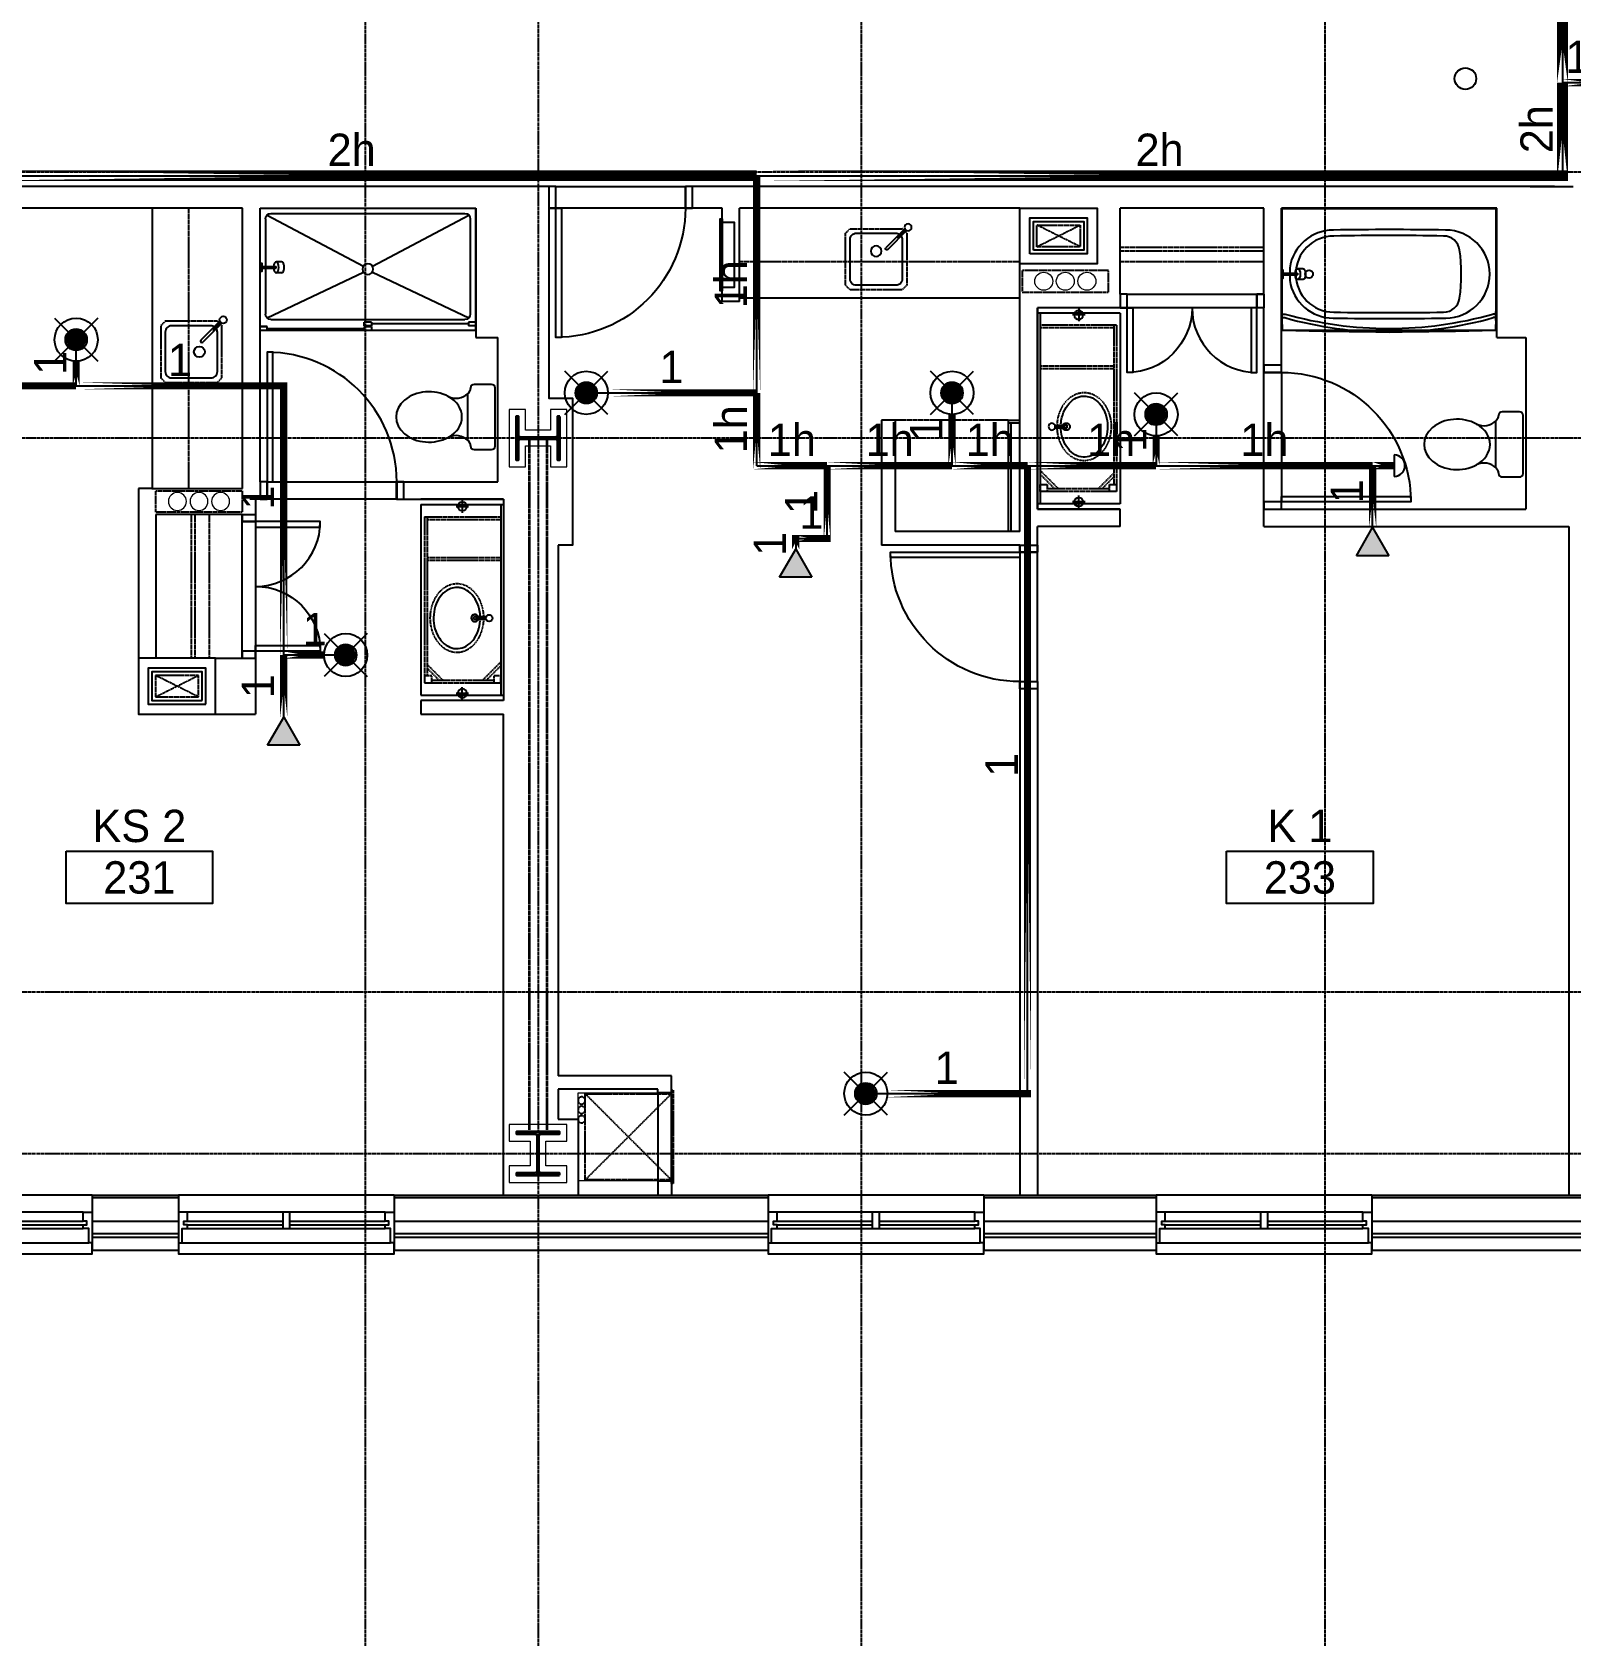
# Model space of a CAD drawing. Header units: inches. Extents: x -6955 to 13123, y -1334 to 3701.
# Drawn here: x 2868.9 to 3296.9, y 1223.6 to 1672.5 of the extents above; entities that cross this region are included whole.
import ezdxf
from ezdxf.enums import TextEntityAlignment as Align

# ---------------------------------------------------------------- set-up
doc = ezdxf.new("R2010")
doc.units = ezdxf.units.IN
doc.header["$MEASUREMENT"] = 0
doc.linetypes.add('CENTER2', pattern=[1.125, 0.75, -0.125, 0.125, -0.125])
doc.linetypes.add('HIDDEN2', pattern=[0.1875, 0.125, -0.0625])
for name, color, linetype in [('A-Clng Mtd Light Fixture', 4, 'Continuous'), ('A-Door', 7, 'Continuous'), ('A-Door-Head', 8, 'Continuous'), ('A-Eqpm', 4, 'Continuous'), ('A-Flor-Case', 6, 'Continuous'), ('A-Flor-Case-Hidden', 8, 'HIDDEN2'), ('A-Flor-Outline', 4, 'Continuous'), ('A-Flor-Ovhd', 1, 'HIDDEN2'), ('A-Flor-Pfix', 7, 'Continuous'), ('A-Flor-Spcl', 5, 'Continuous'), ('A-Flor-Wall Mtd Fixture', 7, 'Continuous'), ('A-Glaz', 7, 'Continuous'), ('A-Glaz-Sill', 8, 'Continuous'), ('A-Grid(SmallScale)', 11, 'CENTER2'), ('A-HVAC', 6, 'HIDDEN2'), ('A-Tag-Rm(Scale)', 7, 'Continuous'), ('A-Wall-Full', 7, 'Continuous'), ('A-Wall-Hatch', 15, 'Continuous'), ('headdn', 7, 'Continuous'), ('PIPEBL', 4, 'Continuous'), ('pipemn', 6, 'Continuous'), ('PIPESPC', 7, 'Continuous'), ('spk-cap', 7, 'Continuous'), ('TIDYPIPE', 7, 'Continuous')]:
    doc.layers.add(name, color=color, linetype=linetype)
for name, color, linetype, lineweight in [('A-Detl-Hatch', 1, 'Continuous', 18), ('A-Detl-Wide', 2, 'Continuous', 35), ('S-Detl-Hatch', 1, 'Continuous', 18), ('S-Detl-Wide', 3, 'Continuous', 35)]:
    doc.layers.add(name, color=color, linetype=linetype, lineweight=lineweight)
doc.layers.add('G-Anno-Nplt', color=140, linetype='Continuous', lineweight=18, plot=False)
doc.styles.add('PIPE', font='PIPE.SHX')

# ---------------------------------------------------------------- blocks, each defined once
blk = doc.blocks.new('EXTERIOR WINDOW')
at = {"layer": 'A-Glaz'}
for p, q in [((3829.83, -10349.67), (3856.33, -10349.67)), ((3858.33, -10349.67), (3884.83, -10349.67)), ((3829.83, -10350.67), (3856.33, -10350.67)), ((3829.83, -10351.67), (3884.83, -10351.67)), ((3858.33, -10350.67), (3884.83, -10350.67))]:
    blk.add_line(p, q, dxfattribs=at)
for points in [[(3829.83, -10349.67), (3829.83, -10347.17), (3827.33, -10347.17), (3827.33, -10355.67), (3828.33, -10355.67), (3828.33, -10351.67), (3829.83, -10351.67), (3829.83, -10350.67), (3828.83, -10350.67), (3828.83, -10349.67), (3829.83, -10349.67)], [(3884.83, -10349.67), (3884.83, -10347.17), (3887.33, -10347.17), (3887.33, -10355.67), (3886.33, -10355.67), (3886.33, -10351.67), (3884.83, -10351.67), (3884.83, -10350.67), (3885.83, -10350.67), (3885.83, -10349.67), (3884.83, -10349.67)]]:
    blk.add_lwpolyline(points, dxfattribs=at)
blk.add_lwpolyline([(3858.33, -10347.17), (3856.33, -10347.17), (3856.33, -10351.67), (3858.33, -10351.67)], close=True, dxfattribs=at)
at = {"layer": 'A-Glaz-Sill'}
for p, q in [((3887.33, -10342.42), (3827.33, -10342.42)), ((3884.83, -10347.17), (3829.83, -10347.17)), ((3828.33, -10355.67), (3886.33, -10355.67))]:
    blk.add_line(p, q, dxfattribs=at)
blk.add_lwpolyline([(3827.33, -10355.67), (3827.33, -10358.67), (3887.33, -10358.67), (3887.33, -10355.67)], dxfattribs=at)
blk = doc.blocks.new('*U19')
at = {"layer": 'A-Detl-Hatch'}
h = blk.add_hatch(dxfattribs=at)
h.set_pattern_fill('ANSI32', color=256, scale=6, style=0)
h.set_pattern_definition([(45, (0, -6.06), (-1.591, 1.591), []), (45, (1.0607, -6.06), (-1.591, 1.591), [])])
edge = h.paths.add_edge_path()
edge.add_line((6, -12.12), (6, -11.515))
edge.add_line((6, -11.515), (0.795, -11.515))
edge.add_arc((0.795, -10.915), 0.6, 180, 270, ccw=False)
edge.add_line((0.195, -10.915), (0.195, -1.205))
edge.add_arc((0.795, -1.205), 0.6, 90, 180, ccw=False)
edge.add_line((0.795, -0.605), (6, -0.605))
edge.add_line((6, -0.605), (6, 0))
edge.add_line((6, 0), (-6, 0))
edge.add_line((-6, 0), (-6, -0.605))
edge.add_line((-6, -0.605), (-0.795, -0.605))
edge.add_arc((-0.795, -1.205), 0.6, 0, 90, ccw=False)
edge.add_line((-0.195, -1.205), (-0.195, -10.915))
edge.add_arc((-0.795, -10.915), 0.6, 270, 360, ccw=False)
edge.add_line((-0.795, -11.515), (-6, -11.515))
edge.add_line((-6, -11.515), (-6, -12.12))
edge.add_line((-6, -12.12), (6, -12.12))
at = {"color": 0, "linetype": 'ByBlock'}
blk.add_lwpolyline([(6, -12.12), (6, -11.515), (0.795, -11.515, -0.4142136), (0.195, -10.915), (0.195, -1.205, -0.4142136), (0.795, -0.605), (6, -0.605), (6, 0), (-6, 0), (-6, -0.605), (-0.795, -0.605, -0.4142136), (-0.195, -1.205), (-0.195, -10.915, -0.4142136), (-0.795, -11.515), (-6, -11.515), (-6, -12.12)], format="xyb", close=True, dxfattribs=at)
blk = doc.blocks.new('W12X65')
at = {"layer": 'S-Detl-Hatch'}
blk.add_lwpolyline([(13860.59, -7310.28), (13860.59, -7305.67), (13854.79, -7305.67), (13854.79, -7298.76), (13860.59, -7298.76), (13860.59, -7294.16), (13844.59, -7294.16), (13844.59, -7298.76), (13850.4, -7298.76), (13850.4, -7305.67), (13844.59, -7305.67), (13844.59, -7310.28)], close=True, dxfattribs=at)
at = {"layer": 'A-Detl-Wide'}
blk.add_blockref('*U19', (13852.59, -7296.16), dxfattribs=at)
blk = doc.blocks.new('kitchen faucet')
for p, q in [((0.93, 0.38), (8.38, 0.38)), ((1, 0.12), (4, 0.12)), ((4, -0.12), (4, 0.12)), ((0.93, -0.38), (8.38, -0.38)), ((1, -0.12), (4, -0.12))]:
    blk.add_line(p, q)
blk.add_circle((0, 0), 1)
blk.add_arc((8.38, 0), 0.375, 270, 90)
blk = doc.blocks.new('kitchen sink')
blk.add_lwpolyline([(-14.94, -6.97, 0.143329), (-14, -7.25), (-3, -7.25, 0.414214), (-1.25, -5.5), (-1.25, 5.5, 0.414214), (-3, 7.25), (-14, 7.25, 0.414214), (-15.75, 5.5), (-15.75, -5.5, 0.143329), (-15.47, -6.44, 0.143329)], format="xyb")
blk.add_circle((-10.75, 0), 1.5)
at = {"layer": 'A-Flor-Case-Hidden'}
for p, q in [((-15.75, 8.5), (-17, 7.25)), ((-1.25, 8.5), (0, 7.25)), ((-16.64, -7.61), (-17, -7.25)), ((-15.75, -8.5), (-16.11, -8.14)), ((-1.25, -8.5), (0, -7.25))]:
    blk.add_line(p, q, dxfattribs=at)
for points in [[(-17, 7.25), (-17, -7.25)], [(-1.25, 8.5), (-15.75, 8.5)], [(0, -7.25), (0, 7.25)], [(-15.75, -8.5), (-1.25, -8.5)]]:
    blk.add_lwpolyline(points, dxfattribs=at)
at = {"rotation": 45.00000000000001}
blk.add_blockref('kitchen faucet', (-17.38, -8.88), dxfattribs=at)
blk = doc.blocks.new('shower head')
for p, q in [((0.5, 0.25), (4.48, 0.25)), ((6.04, 1.5), (4.5, 1.5)), ((0.5, -0.25), (4.48, -0.25)), ((6.02, -1.5), (4.49, -1.5))]:
    blk.add_line(p, q)
blk.add_lwpolyline([(0, -1.12), (0.5, -1.12), (0.5, 1.12), (0, 1.12)], close=True)
at = {"extrusion": (0, 0, -1)}
for centre, start_param, end_param in [((4.5, 0), 4.878708, 10.826996), ((6.02, 0), 6.265998, 9.430839)]:
    blk.add_ellipse(centre, major_axis=(0, 1.5), ratio=0.483735, start_param=start_param, end_param=end_param, dxfattribs=at)
blk.add_open_spline([(4.48, 0.25), (4.49, 0.2), (4.49, 0.16), (4.49, 0.11), (4.5, 0.04), (4.5, -0.04), (4.49, -0.11), (4.49, -0.16), (4.49, -0.21), (4.48, -0.25)], degree=3, knots=[7.6339989, 7.6339989, 7.6339989, 7.6339989, 7.7552894, 7.7552894, 7.7552894, 7.9540134, 7.9540134, 7.9540134, 8.074038, 8.074038, 8.074038, 8.074038])
blk = doc.blocks.new('shower curtain rod')
for p, q in [((-59.75, 0), (-60, 0)), ((-59.75, -2.5), (-59.75, 0)), ((-0.25, 0), (0, 0)), ((-0.25, -2.5), (-0.25, 0)), ((-59.75, -2.5), (-60, -2.5)), ((-59.75, -0.75), (-58.86, -0.75)), ((-59.75, -1.75), (-59, -1.75)), ((-0.25, -0.75), (-1.14, -0.75)), ((-0.25, -1.75), (-1, -1.75)), ((-0.25, -2.5), (0, -2.5))]:
    blk.add_line(p, q)
for centre, radius, start, end in [((-30, 101.37), 107.12, 254.2934, 285.7066), ((-30, 101.34), 106.09, 254.2167, 285.7833)]:
    blk.add_arc(centre, radius, start, end)
blk = doc.blocks.new('tub plan')
for p, q in [((0.12, -32.25), (0.12, -0.31)), ((59.44, -0.12), (0.31, -0.12)), ((59.63, -32.25), (59.63, -0.31)), ((2.25, -16.5), (2.25, -20)), ((-0.07, -33.87), (59.81, -33.87)), ((0.19, -33.86), (0.19, -32.36)), ((59.56, -33.86), (59.56, -32.36))]:
    blk.add_line(p, q)
blk.add_circle((7.62, -18.25), 1.09)
for centre, radius, start, end in [((0.31, -0.31), 0.188, 90, 180), ((59.44, -0.31), 0.188, 0, 90), ((14.37, -18.25), 12.25, 90, 171.7868), ((14.5, -18.25), 10.59, 90, 180), ((30, -982.48), 976.6, 89.08325, 90.91675), ((29.77, -940.73), 933.2, 89.06218, 90.93782), ((45.05, -12.16), 4.5, 8.0478, 90), ((45.62, -18.25), 12.25, 270, 90), ((1.97, -18.25), 48, 351.9522, 8.0478), ((14.37, -18.25), 12.25, 188.2132, 270), ((14.5, -18.25), 10.59, 180, 270), ((45.05, -24.34), 4.5, 270, 351.9522), ((30, 945.98), 976.6, 269.08325, 270.91675), ((29.77, 904.23), 933.2, 269.06218, 270.93782), ((0.25, -32.25), 0.13, 180, 241.143), ((0.25, -33.69), 0.13, 246.6399, 270), ((29.87, 1136.13), 1170.38, 268.54955, 271.45045), ((59.5, -32.25), 0.13, 298.857, 0), ((59.81, -33.81), 0.06, 270, 0)]:
    blk.add_arc(centre, radius, start, end)
at = {"layer": 'A-Flor-Pfix'}
blk.add_blockref('shower head', (-0.07, -18.25), dxfattribs=at)
at = {"layer": 'A-Flor-Spcl'}
blk.add_blockref('shower curtain rod', (59.87, -28.62), dxfattribs=at)
blk = doc.blocks.new('Toiliet American Std Cadet Pro')
for p, q in [((5.84, 9.06), (1, 9.06)), ((0, 8.06), (0, -8.06)), ((6.84, 7.9), (6.84, 8.06)), ((7.53, 6.52), (7, 7.36)), ((7.69, -5.98), (7.69, 5.98)), ((6.84, -8.06), (6.84, -7.9)), ((7, -7.36), (7.53, -6.52)), ((1, -9.06), (5.84, -9.06))]:
    blk.add_line(p, q)
for centre, radius, start, end in [((1, 8.06), 1, 90, 180), ((5.84, 8.06), 1, 0, 90), ((7.84, 7.9), 1, 180, 212.4157), ((6.69, 5.98), 1, 0, 32.4157), ((10.89, 10.1), 4.91, 226.8784, 295.5831), ((1, -8.06), 1, 180, 270), ((5.84, -8.06), 1, 270, 0), ((7.84, -7.9), 1, 147.5844, 180), ((10.89, -10.1), 4.91, 64.417, 133.1217), ((6.69, -5.98), 1, 327.5844, 0)]:
    blk.add_arc(centre, radius, start, end)
for start_param, end_param in [(2.197169, 4.086017), (4.086017, 8.480354)]:
    blk.add_ellipse((18.39, 0), major_axis=(9.17, 0), ratio=0.762999, start_param=start_param, end_param=end_param)
blk = doc.blocks.new('sink1915rear')
for p, q in [((-0.37, -1.9), (-0.37, -5.29)), ((-0.12, -1.97), (-0.12, -4.54)), ((0.13, -1.97), (0.13, -4.54)), ((0.38, -1.9), (0.38, -5.29)), ((0.38, -5.29), (-0.37, -5.29)), ((0.13, -4.54), (-0.12, -4.54))]:
    blk.add_line(p, q)
blk.add_circle((0, -1.04), 0.938)
for start, end in [(112.0243, 67.9757), (138.5829, 221.4171), (318.587, 41.413), (264.1135, 275.8865)]:
    blk.add_arc((0, -5.04), 1, start, end)
blk.add_open_spline([(-0.75, -3.54), (-1.37, -3.58), (-1.99, -3.68), (-3.59, -4.07), (-4.53, -4.46), (-6.15, -5.47), (-6.84, -6.09), (-7.86, -7.44), (-8.21, -8.17), (-8.46, -9.28), (-8.5, -9.65), (-8.5, -10.01), (-8.5, -10.59), (-8.4, -11.17), (-7.93, -12.47), (-7.49, -13.18), (-6.28, -14.46), (-5.51, -15.02), (-3.75, -15.9), (-2.76, -16.21), (-0.69, -16.54), (0.38, -16.56), (2.47, -16.29), (3.47, -16), (5.27, -15.17), (6.07, -14.63), (7.34, -13.38), (7.81, -12.68), (8.41, -11.21), (8.54, -10.45), (8.44, -8.94), (8.22, -8.19), (7.42, -6.76), (6.85, -6.1), (5.41, -4.95), (4.55, -4.47), (2.7, -3.81), (1.74, -3.61), (0.75, -3.54)], degree=3, knots=[4.798605, 4.798605, 4.798605, 4.798605, 5.014176, 5.014176, 5.378501, 5.378501, 5.742827, 5.742827, 6.107152, 6.107152, 6.283185, 6.283185, 6.283185, 6.561131, 6.561131, 6.925457, 6.925457, 7.289782, 7.289782, 7.654107, 7.654107, 8.018433, 8.018433, 8.382758, 8.382758, 8.747084, 8.747084, 9.111409, 9.111409, 9.475734, 9.475734, 9.84006, 9.84006, 10.204385, 10.204385, 10.56871, 10.56871, 10.909356, 10.909356, 10.909356, 10.909356])
at = {"layer": 'A-Flor-Case-Hidden', "linetype": 'HIDDEN2', "ltscale": 0.25}
blk.add_ellipse((0, -10.01), major_axis=(-9.5, 0), ratio=0.789474, start_param=4.791408, end_param=10.916548, dxfattribs=at)
blk = doc.blocks.new('wall sconce')
for p, q in [((0, 0), (3.75, 0)), ((2, -1.75), (2, 1.75))]:
    blk.add_line(p, q)
blk.add_circle((2, 0), 1.25)
blk = doc.blocks.new('41in Std Vanity')
at = {"layer": 'A-Flor-Case'}
for p, q in [((23, 54.5), (0, 54.5)), ((0.75, 1.5), (0.75, 54.5)), ((23, 1.5), (23, 54.5)), ((23, 1.5), (0, 1.5))]:
    blk.add_line(p, q, dxfattribs=at)
at = {"layer": 'A-Flor-Case-Hidden'}
for p, q in [((22, 51.12), (0.75, 51.12)), ((4.83, 50.38), (0.75, 46.3)), ((5.89, 50.38), (0.75, 45.24)), ((20, 50.38), (2.75, 50.38)), ((16.86, 50.38), (21.25, 45.99)), ((17.92, 50.38), (21.25, 47.05)), ((22, 4.88), (22, 51.12)), ((21.25, 4.88), (21.25, 49.12)), ((21.25, 17), (0.75, 17)), ((21.25, 16.25), (0.75, 16.25)), ((21.25, 5.62), (0.75, 5.62)), ((22, 4.88), (0.75, 4.88))]:
    blk.add_line(p, q, dxfattribs=at)
for points in [[(0.75, 49.12), (2.75, 49.12), (2.75, 51.12), (0.75, 51.12)], [(20, 49.12), (22, 49.12), (22, 51.12), (20, 51.12)]]:
    blk.add_lwpolyline(points, close=True, dxfattribs=at)
at = {"layer": 'A-Wall-Full'}
for p, q in [((0, 0), (0, 56)), ((0, 56), (23, 56)), ((23, 0), (0, 0))]:
    blk.add_line(p, q, dxfattribs=at)
at = {"layer": 'A-Flor-Pfix', "rotation": 90}
blk.add_blockref('sink1915rear', (2.99, 33.06), dxfattribs=at)
at = {"layer": 'A-Flor-Wall Mtd Fixture', "xscale": -1, "rotation": 90}
blk.add_blockref('wall sconce', (11.5, 56), dxfattribs=at)
at = {"layer": 'A-Flor-Wall Mtd Fixture', "rotation": 90}
blk.add_blockref('wall sconce', (11.5, 0), dxfattribs=at)
blk = doc.blocks.new('36in door')
blk.add_lwpolyline([(-1.5, -36), (0, -36), (0, 0), (-1.5, 0)], close=True)
blk.add_arc((0, 0), 36, 180, 270)
blk = doc.blocks.new('HVAC UNIT NICHE')
at = {"layer": 'A-Door-Head'}
blk.add_lwpolyline([(4, 0), (28.5, 0), (28.5, -3.75), (4, -3.75)], close=True, dxfattribs=at)
at = {"layer": 'A-HVAC'}
for p, q in [((4.25, 0), (28.25, -24)), ((4.25, -24), (28.25, 0))]:
    blk.add_line(p, q, dxfattribs=at)
for points in [[(3.25, 0), (29.25, 0), (29.25, 0.5), (3.25, 0.5)], [(4.25, -24), (28.25, -24), (28.25, 0), (4.25, 0)]]:
    blk.add_lwpolyline(points, close=True, dxfattribs=at)
for centre in [(21.13, -25), (23.75, -25), (26.36, -25)]:
    blk.add_circle(centre, 1, dxfattribs=at)
at = {"layer": 'A-Wall-Full'}
for p, q in [((4, 0), (0, 0)), ((4, -3.75), (4, 0)), ((28.5, 0), (33.25, 0)), ((28.5, -3.75), (28.5, 0)), ((33.25, 0), (33.25, -26)), ((4, -3.75), (0, -3.75)), ((28.5, -3.75), (29.5, -3.75)), ((29.5, -3.75), (29.5, -26))]:
    blk.add_line(p, q, dxfattribs=at)
at = {"layer": 'G-Anno-Nplt'}
blk.add_lwpolyline([(4, 0), (4, -26), (28.5, -26), (28.5, 0)], close=True, dxfattribs=at)
blk = doc.blocks.new('18in door')
blk.add_lwpolyline([(0, 0), (1.5, 0), (1.5, 18), (0, 18)], close=True)
blk.add_arc((0, 0), 18, 0, 90)
blk = doc.blocks.new('Single 12x6 HVAC Shaft')
at = {"layer": 'A-Flor-Outline'}
blk.add_lwpolyline([(3.75, 17.75), (11.75, 17.75), (11.75, 3.75), (3.75, 3.75)], close=True, dxfattribs=at)
at = {"layer": 'A-HVAC'}
for p, q in [((4.75, 16.75), (10.75, 4.75)), ((4.75, 4.75), (10.75, 16.75))]:
    blk.add_line(p, q, dxfattribs=at)
blk.add_lwpolyline([(4.75, 16.75), (10.75, 16.75), (10.75, 4.75), (4.75, 4.75)], close=True, dxfattribs=at)
at = {"layer": 'A-Wall-Full'}
for points in [[(0, 21.5), (15.5, 21.5), (15.5, 0), (0, 0)], [(2.75, 18.75), (12.75, 18.75), (12.75, 2.75), (2.75, 2.75)]]:
    blk.add_lwpolyline(points, close=True, dxfattribs=at)
blk = doc.blocks.new('Plumbing Chase')
at = {"layer": 'A-Flor-Outline', "linetype": 'HIDDEN2', "ltscale": 0.5}
blk.add_lwpolyline([(0.625, 0), (6.625, 0), (6.625, 24), (0.625, 24)], close=True, dxfattribs=at)
at = {"layer": 'G-Anno-Nplt'}
for centre in [(3.625, 18), (3.625, 12), (3.625, 6)]:
    blk.add_circle(centre, 2.5, dxfattribs=at)
blk = doc.blocks.new('Rm Tag')
blk.add_lwpolyline([(-0.2124, 0.0759), (0.2124, 0.0759), (0.2124, -0.0759), (-0.2124, -0.0759)], close=True)
for p in [(0, 0.2858), (0, 0.1493), (0, 0)]:
    blk.add_attdef('XXX', text='', height=0.0938).set_placement(p, align=Align.MIDDLE_CENTER)
blk = doc.blocks.new('shower door')
at = {"layer": 'A-Flor-Case'}
for p, q in [((-31, -1), (-31, 0)), ((-29, 0), (-31, 0)), ((-29, -1), (-29, 0)), ((0, 0), (-2, 0)), ((-2, 0), (-2, -1)), ((-59.99, -1.26), (-57.99, -1.26)), ((-59.99, -2.26), (-57.99, -2.26)), ((-57.99, -2.26), (-57.99, -1.26)), ((-57.99, -1.76), (-31, -1.76)), ((-29, -1), (-31, -1)), ((-31, -1.26), (-29, -1.26)), ((-31, -2.26), (-31, -1.26)), ((-31, -2.26), (-29, -2.26)), ((-2, -0.5), (-29, -0.5)), ((-29, -1.26), (-29, -2.26)), ((0, -1), (-2, -1)), ((-2, -1), (0, -1))]:
    blk.add_line(p, q, dxfattribs=at)
blk = doc.blocks.new('30x34 shower')
at = {"layer": 'A-Flor-Pfix'}
for p, q in [((0, -34), (0, 0)), ((60, 0), (0, 0)), ((60, -34), (60, 0)), ((1.5, -3), (1.5, -29.5)), ((28.75, -16.18), (1.94, -1.94)), ((57, -1.5), (3, -1.5)), ((58.06, -1.94), (31.25, -16.18)), ((58.5, -3), (58.5, -29.5)), ((28.75, -17.82), (1.94, -30.56)), ((58.06, -30.56), (31.25, -17.82)), ((57, -31), (3, -31)), ((60, -34), (0, -34))]:
    blk.add_line(p, q, dxfattribs=at)
blk.add_circle((30, -17), 1.5, dxfattribs=at)
for centre, start, end in [((3, -3), 90, 180), ((57, -3), 0, 90), ((3, -29.5), 180, 270), ((57, -29.5), 270, 0)]:
    blk.add_arc(centre, 1.5, start, end, dxfattribs=at)
at = {"xscale": -1, "rotation": 179.9999999999999}
blk.add_blockref('shower door', (60, -34), dxfattribs=at)
at = {"layer": 'A-Flor-Pfix', "rotation": 180.0000000001253}
blk.add_blockref('shower head', (60, -16.5), dxfattribs=at)
blk = doc.blocks.new('side2')
for p, q in [((0, 0), (7.79, 4.5)), ((7.79, 4.5), (7.79, -4.5)), ((7.79, -4.5), (0, 0))]:
    blk.add_line(p, q)
blk.add_solid([(7.79, -4.5), (0, 0), (7.79, 4.5)])
blk = doc.blocks.new('dpend2')
for p, q in [((-6, -6), (6, 6)), ((6, -6), (-6, 6))]:
    blk.add_line(p, q)
for radius in [6, 3]:
    blk.add_circle((0, 0), radius)
for points in [[(0, 0), (-3, 0), (-2.08, 2.07)], [(0, 0), (-3, 0), (-2.08, -2.07)], [(0, 0), (0, 3), (-2.12, 2.14)], [(0, 0), (0, -3), (-2.12, -2.14)], [(0, 0), (0, 3), (2.12, 2.14)], [(0, 0), (3, 0), (2.08, 2.07)], [(0, 0), (3, 0), (2.08, -2.07)], [(0, 0), (0, -3), (2.12, -2.14)]]:
    blk.add_solid(points)
blk = doc.blocks.new('PIPESPC')
at = {"layer": 'PIPESPC', "style": 'PIPE', "width": 0.9}
blk.add_attdef('SIZE', text='', height=9, dxfattribs=at).set_placement((0, 4.02), align=Align.CENTER)
at = {"layer": 'PIPESPC', "style": 'PIPE', "flags": 1}
blk.add_attdef('SCHED', (25.3, 3.89), '', height=9, dxfattribs=at)
blk = doc.blocks.new('CAP')
blk.add_line((0, 3), (0, -3))
blk.add_arc((0, 0), 3, 270, 90)

msp = doc.modelspace()

# ---------------------------------------------------------------- linework, layer by layer
at = {"layer": 'A-Clng Mtd Light Fixture'}
msp.add_circle((3267.5897, 1659.5773), 3, dxfattribs=at)
at = {"layer": 'A-Door'}
for points in [[(3014.5897, 1629.5773), (3012.5897, 1629.5773), (3012.5897, 1623.5773), (3014.5897, 1623.5773)], [(3052.5897, 1629.5773), (3050.5897, 1629.5773), (3050.5897, 1623.5773), (3052.5897, 1623.5773)], [(3173.5297, 1595.8273), (3173.5297, 1599.5773), (3171.5297, 1599.5773), (3171.5297, 1595.8273)], [(3209.5297, 1595.8273), (3209.5297, 1599.5773), (3211.5297, 1599.5773), (3211.5297, 1595.8273)], [(3211.5297, 1579.8273), (3211.5297, 1577.8273), (3216.4047, 1577.8273), (3216.4047, 1579.8273)], [(2932.278, 1542.5773), (2934.278, 1542.5773), (2934.278, 1547.4523), (2932.278, 1547.4523)], [(2970.278, 1542.5773), (2972.278, 1542.5773), (2972.278, 1547.4523), (2970.278, 1547.4523)], [(3211.5297, 1541.8273), (3211.5297, 1539.8273), (3216.4047, 1539.8273), (3216.4047, 1541.8273)], [(2931.0297, 1536.3388), (2927.2797, 1536.3388), (2927.2797, 1538.3388), (2931.0297, 1538.3388)], [(3143.6547, 1527.8273), (3143.6547, 1529.8273), (3148.5297, 1529.8273), (3148.5297, 1527.8273)], [(2931.0297, 1500.3388), (2927.2797, 1500.3388), (2927.2797, 1498.3388), (2931.0297, 1498.3388)], [(3143.6547, 1489.8273), (3143.6547, 1491.8273), (3148.5297, 1491.8273), (3148.5297, 1489.8273)]]:
    msp.add_lwpolyline(points, close=True, dxfattribs=at)
at = {"layer": 'A-Door-Head'}
for points in [[(3014.5897, 1629.5773), (3050.5897, 1629.5773), (3050.5897, 1623.5773), (3014.5897, 1623.5773)], [(3173.5297, 1595.8273), (3173.5297, 1599.5773), (3209.5297, 1599.5773), (3209.5297, 1595.8273)], [(3211.5297, 1541.8273), (3211.5297, 1577.8273), (3216.4047, 1577.8273), (3216.4047, 1541.8273)], [(2970.278, 1542.5773), (2934.278, 1542.5773), (2934.278, 1547.4523), (2970.278, 1547.4523)], [(2931.0297, 1500.3388), (2927.2797, 1500.3388), (2927.2797, 1536.3388), (2931.0297, 1536.3388)], [(3143.6547, 1527.8273), (3143.6547, 1491.8273), (3148.5297, 1491.8273), (3148.5297, 1527.8273)]]:
    msp.add_lwpolyline(points, close=True, dxfattribs=at)
at = {"layer": 'A-Eqpm'}
for points in [[(3060.7797, 1620.5773), (3060.7797, 1600.5773), (3060.2797, 1600.5773), (3060.2797, 1620.5773)], [(3060.7797, 1619.5773), (3060.7797, 1601.5773), (3064.2797, 1601.5773), (3064.2797, 1619.5773)]]:
    msp.add_lwpolyline(points, close=True, dxfattribs=at)
at = {"layer": 'A-Flor-Case'}
for p, q in [((2902.3847, 1545.5773), (2902.3847, 1623.5773)), ((3065.6547, 1598.5773), (3143.6547, 1598.5773)), ((3140.4047, 1564.5773), (3140.4047, 1533.5773)), ((3140.4047, 1564.5773), (3143.6547, 1564.5773)), ((3140.4047, 1563.8273), (3143.6547, 1563.8273)), ((3141.1547, 1563.8273), (3141.1547, 1533.5773))]:
    msp.add_line(p, q, dxfattribs=at)
at = {"layer": 'A-Flor-Ovhd'}
for p, q in [((2912.3847, 1623.5773), (2912.3847, 1545.8273)), ((3211.5297, 1612.5773), (3171.5297, 1612.5773)), ((3211.5297, 1611.5773), (3171.5297, 1611.5773)), ((3143.6547, 1608.5773), (3065.9047, 1608.5773)), ((3211.5297, 1608.5773), (3171.5297, 1608.5773)), ((3140.4047, 1564.5773), (3108.7797, 1564.5773)), ((2913.0747, 1538.2023), (2913.0747, 1498.3273)), ((2914.0747, 1538.2023), (2914.0747, 1498.3273)), ((2918.0747, 1538.2023), (2918.0747, 1498.3273))]:
    msp.add_line(p, q, dxfattribs=at)
at = {"layer": 'A-Grid(SmallScale)'}
for p, q in [((2961.5897, 1223.6428), (2961.5897, 3132.3201)), ((3009.5897, 3132.3201), (3009.5897, 1223.6428)), ((3099.5897, 1223.6428), (3099.5897, 3132.3201)), ((3228.5897, 1223.6428), (3228.5897, 3132.3201)), ((3801.5897, 1633.5773), (-6.4103, 1633.5773)), ((3801.5897, 1559.5773), (-6.4103, 1559.5773)), ((-6.4103, 1405.5773), (3801.5897, 1405.5773)), ((-6.4103, 1360.5773), (3801.5897, 1360.5773))]:
    msp.add_line(p, q, dxfattribs=at)
at = {"layer": 'A-Wall-Full'}
for p, q in [((3009.5897, 1629.5773), (2826.5897, 1629.5773)), ((3014.5897, 1629.5773), (3009.5897, 1629.5773)), ((3014.5897, 1623.5773), (3014.5897, 1629.5773)), ((3050.5897, 1623.5773), (3050.5897, 1629.5773)), ((3292.4047, 1629.5773), (3050.5897, 1629.5773)), ((3285.6409, 1629.5773), (3297.5897, 1629.5773)), ((2927.3847, 1623.5773), (2837.3847, 1623.5773)), ((2927.3847, 1545.5773), (2927.3847, 1623.5773)), ((2932.2597, 1623.5773), (2988.7597, 1623.5773)), ((2932.2597, 1547.4523), (2932.2597, 1623.5773)), ((2992.2597, 1623.5773), (2992.2597, 1587.5773)), ((3014.5897, 1623.5773), (3012.5897, 1623.5773)), ((3060.7797, 1623.5773), (3050.5897, 1623.5773)), ((3060.7797, 1597.5773), (3060.7797, 1623.5773)), ((3065.6547, 1597.5773), (3065.6547, 1623.5773)), ((3143.6547, 1623.5773), (3065.6547, 1623.5773)), ((3066.7797, 1623.5773), (3065.6547, 1623.5773)), ((3066.7797, 1623.5773), (3065.6547, 1623.5773)), ((3143.6547, 1533.5773), (3143.6547, 1623.5773)), ((3211.5297, 1623.5773), (3171.5297, 1623.5773)), ((3171.5297, 1599.5773), (3171.5297, 1623.5773)), ((3211.5297, 1599.5773), (3211.5297, 1623.5773)), ((3276.3447, 1623.5773), (3216.4047, 1623.5773)), ((3216.4047, 1577.8273), (3216.4047, 1623.5773)), ((3276.3447, 1587.5773), (3276.3447, 1623.5773)), ((3173.5297, 1599.5773), (3171.5297, 1599.5773)), ((3173.5297, 1595.8273), (3173.5297, 1599.5773)), ((3211.5297, 1599.5773), (3209.5297, 1599.5773)), ((3209.5297, 1595.8273), (3209.5297, 1599.5773)), ((3065.6547, 1597.5773), (3060.7797, 1597.5773)), ((3148.5297, 1539.8273), (3148.5297, 1595.8273)), ((3173.5297, 1595.8273), (3148.5297, 1595.8273)), ((3211.5297, 1595.8273), (3209.5297, 1595.8273)), ((3211.5297, 1577.8273), (3211.5297, 1595.8273)), ((2992.2597, 1587.5773), (2998.4047, 1587.5773)), ((2998.4047, 1547.4523), (2998.4047, 1587.5773)), ((2998.4047, 1547.4523), (2998.4047, 1587.5773)), ((3276.3447, 1587.5773), (3284.4047, 1587.5773)), ((3284.4047, 1587.5773), (3284.4047, 1539.8273)), ((3216.4047, 1577.8273), (3211.5297, 1577.8273)), ((3108.9047, 1564.5773), (3105.1547, 1564.5773)), ((3105.1547, 1564.5773), (3105.1547, 1529.8273)), ((3108.9047, 1564.5773), (3108.9047, 1533.5773)), ((2902.3847, 1545.5773), (2898.4047, 1545.5773)), ((2898.4047, 1545.5773), (2898.4047, 1482.8273)), ((2902.1347, 1545.5773), (2927.3847, 1545.5773)), ((2934.2597, 1547.4523), (2932.2597, 1547.4523)), ((2934.2597, 1547.4523), (2932.2597, 1547.4523)), ((2934.2597, 1547.4523), (2934.2597, 1542.5773)), ((2970.2597, 1547.4523), (2998.4047, 1547.4523)), ((2970.2597, 1542.5773), (2970.2597, 1547.4523)), ((2934.2597, 1542.5773), (2929.4047, 1542.5773)), ((2931.0297, 1542.5773), (2931.0297, 1536.3273)), ((2970.2597, 1542.5773), (2998.4047, 1542.5773)), ((3000.0297, 1542.5773), (2977.0297, 1542.5773)), ((3171.5297, 1539.8273), (3148.5297, 1539.8273)), ((3171.5297, 1534.9523), (3171.5297, 1539.8273)), ((3216.4047, 1541.8273), (3211.5297, 1541.8273)), ((3211.5297, 1534.9523), (3211.5297, 1541.8273)), ((3216.4047, 1539.8273), (3216.4047, 1541.8273)), ((3216.4047, 1539.8273), (3284.4047, 1539.8273)), ((2903.2797, 1538.3273), (2903.2797, 1498.3273)), ((2927.2797, 1538.3273), (2903.2797, 1538.3273)), ((2927.2797, 1538.3273), (2927.2797, 1536.3273)), ((2931.0297, 1536.3273), (2927.2797, 1536.3273)), ((3143.6547, 1533.5773), (3108.9047, 1533.5773)), ((3171.5297, 1534.9523), (3148.5297, 1534.9523)), ((3148.5297, 1527.8273), (3148.5297, 1534.9523)), ((3211.5297, 1534.9523), (3284.4047, 1534.9523)), ((3284.4047, 1534.9523), (3296.4047, 1534.9523)), ((3296.4047, 1534.9523), (3296.4047, 1348.9523)), ((3143.6547, 1529.8273), (3105.1547, 1529.8273)), ((3143.6547, 1529.8273), (3143.6547, 1527.8273)), ((3143.6547, 1527.8273), (3148.5297, 1527.8273)), ((2931.0297, 1500.3273), (2927.2797, 1500.3273)), ((2927.2797, 1498.3273), (2927.2797, 1500.3273)), ((2931.0297, 1500.3273), (2931.0297, 1482.8273)), ((2919.9047, 1498.3273), (2927.2797, 1498.3273)), ((3143.6547, 1491.8273), (3143.6547, 1348.9523)), ((3143.6547, 1491.8273), (3148.5297, 1491.8273)), ((3148.5297, 1491.8273), (3148.5297, 1348.9523)), ((3000.0297, 1486.5773), (2977.0297, 1486.5773)), ((2977.0297, 1486.5773), (2977.0297, 1482.8273)), ((2898.4047, 1482.8273), (2931.0297, 1482.8273)), ((2977.0297, 1482.8273), (3000.0297, 1482.8273)), ((3000.0297, 1348.9523), (3000.0297, 1482.8273)), ((3020.7147, 1382.2023), (3015.2147, 1382.2023)), ((3015.2147, 1378.4523), (3015.2147, 1370.1373)), ((3020.7147, 1378.4523), (3015.2147, 1378.4523)), ((3015.2147, 1370.1373), (3020.7147, 1370.1373)), ((3020.7147, 1370.1373), (3020.7147, 1348.9523)), ((2885.5906, 1348.988), (2885.5906, 1333.613)), ((2885.5906, 1348.9523), (2909.5887, 1348.9523)), ((2909.5887, 1348.988), (2909.5887, 1333.613)), ((2969.5894, 1348.988), (2969.5894, 1333.613)), ((2969.5894, 1348.9523), (3073.5899, 1348.9523)), ((3073.5899, 1348.9708), (3073.5899, 1333.5958)), ((3133.5906, 1348.9709), (3133.5906, 1333.5958)), ((3133.5906, 1348.9523), (3181.5887, 1348.9523)), ((3181.5887, 1348.9708), (3181.5887, 1333.5958)), ((3241.5894, 1348.9709), (3241.5894, 1333.5958)), ((3241.5894, 1348.9523), (3357.5897, 1348.9523)), ((2909.5887, 1333.5773), (2885.5897, 1333.5773)), ((3073.5909, 1333.5773), (2969.5894, 1333.5773)), ((3181.5897, 1333.5773), (3133.5897, 1333.5773)), ((3357.5897, 1333.5773), (3241.5885, 1333.5773))]:
    msp.add_line(p, q, dxfattribs=at)
for points in [[(3012.5897, 1623.5773), (3012.5897, 1570.7023), (3019.1497, 1570.7023), (3019.1497, 1529.8273), (3015.2147, 1529.8273)], [(3015.2147, 1529.8273), (3015.2147, 1382.2023)]]:
    msp.add_lwpolyline(points, dxfattribs=at)
at = {"layer": 'A-Wall-Hatch'}
for p, q in [((2885.5906, 1348.3273), (2909.5887, 1348.3273)), ((2969.5894, 1348.3273), (3073.5899, 1348.3273)), ((3133.5906, 1348.3273), (3181.5887, 1348.3273)), ((3241.5894, 1348.3273), (3357.5897, 1348.3273)), ((2885.5906, 1341.7023), (2909.5887, 1341.7023)), ((2909.5887, 1338.2023), (2885.5906, 1338.2023)), ((2969.5894, 1341.7023), (3073.5899, 1341.7023)), ((3073.5899, 1338.2023), (2969.5894, 1338.2023)), ((3133.5906, 1341.7023), (3181.5887, 1341.7023)), ((3181.5887, 1338.2023), (3133.5906, 1338.2023)), ((3241.5894, 1341.7023), (3357.5897, 1341.7023)), ((3357.5897, 1338.2023), (3241.5894, 1338.2023)), ((2909.5887, 1337.2023), (2885.5906, 1337.2023)), ((3073.5899, 1337.2023), (2969.5894, 1337.2023)), ((3181.5887, 1337.2023), (3133.5906, 1337.2023)), ((3357.5897, 1337.2023), (3241.5894, 1337.2023))]:
    msp.add_line(p, q, dxfattribs=at)
at = {"layer": 'PIPEBL'}
for p, q in [((3309.5897, 1658.4387), (3294.5897, 1658.4387)), ((3070.4192, 1572.1619), (3070.4192, 1632.5773)), ((2881.1047, 1574.1078), (2881.1047, 1586.9423)), ((2845.1047, 1574.1078), (2881.1047, 1574.1078)), ((2881.1047, 1574.1078), (2938.8544, 1574.1078)), ((2938.8544, 1499.2346), (2938.8544, 1574.1078)), ((3023.0288, 1572.1619), (3070.4192, 1572.1619)), ((3070.4192, 1551.9007), (3070.4192, 1572.1619)), ((3124.7788, 1551.9007), (3124.7788, 1572.1619)), ((3181.5457, 1566.1619), (3181.5457, 1551.9007)), ((3070.4192, 1551.9007), (3090.0288, 1551.9007)), ((3090.0288, 1531.6618), (3090.0288, 1551.9007)), ((3090.0288, 1551.9007), (3124.7788, 1551.9007)), ((3124.7788, 1551.9007), (3145.7788, 1551.9007)), ((3145.7788, 1551.9007), (3181.5457, 1551.9007)), ((3145.7788, 1377.2396), (3145.7788, 1551.9007)), ((3181.5457, 1551.9007), (3241.7788, 1551.9007)), ((3241.7788, 1534.6619), (3241.7788, 1551.9007)), ((3241.7788, 1551.9007), (3247.7788, 1551.9007)), ((3081.2788, 1531.6618), (3090.0288, 1531.6618)), ((3081.2788, 1531.6618), (3081.2788, 1528.6618)), ((2938.8544, 1481.9423), (2938.8544, 1499.2346)), ((2956.1047, 1499.2346), (2938.8544, 1499.2346)), ((3100.7788, 1377.2396), (3145.7788, 1377.2396))]:
    msp.add_line(p, q, dxfattribs=at)
at = {"layer": 'pipemn'}
for p, q in [((3294.5897, 1680.3201), (3294.5897, 1658.4387)), ((3294.5897, 1658.4387), (3294.5897, 1632.5773)), ((2845.1047, 1632.5773), (3070.4192, 1632.5773)), ((3070.4192, 1632.5773), (3294.5897, 1632.5773))]:
    msp.add_line(p, q, dxfattribs=at)
at = {"layer": 'S-Detl-Wide', "linetype": 'HIDDEN2'}
for p, q in [((3007.0897, 1559.3823), (3007.0897, 1366.6373)), ((3012.0897, 1559.3823), (3012.0897, 1366.6373))]:
    msp.add_line(p, q, dxfattribs=at)
at = {"layer": 'TIDYPIPE', "color": 7}
for points, const_width in [([(3294.5897, 1658.4387), (3294.5897, 1680.3201)], 3), ([(3294.5897, 1631.0773), (3294.5897, 1658.4387)], 3), ([(3294.5897, 1658.4387), (3310.5897, 1658.4387)], 2), ([(2845.1047, 1632.5773), (3070.4192, 1632.5773)], 3), ([(3070.4192, 1632.5773), (3296.0897, 1632.5773)], 3), ([(3070.4192, 1572.1619), (3070.4192, 1632.5773)], 2), ([(2881.1047, 1574.1078), (2881.1047, 1580.9423)], 2), ([(2938.8544, 1499.2346), (2938.8544, 1575.1078)], 2), ([(2845.1047, 1574.1078), (2881.1047, 1574.1078)], 2), ([(2881.1047, 1574.1078), (2939.8544, 1574.1078)], 2), ([(3029.0288, 1572.1619), (3070.4192, 1572.1619)], 2), ([(3070.4192, 1550.9007), (3070.4192, 1572.1619)], 2), ([(3124.7788, 1551.9007), (3124.7788, 1566.1619)], 2), ([(3181.5457, 1551.9007), (3181.5457, 1560.1619)], 2), ([(3069.4192, 1551.9007), (3090.0288, 1551.9007)], 2), ([(3090.0288, 1530.6618), (3090.0288, 1551.9007)], 2), ([(3090.0288, 1551.9007), (3124.7788, 1551.9007)], 2), ([(3124.7788, 1551.9007), (3145.7788, 1551.9007)], 2), ([(3145.7788, 1376.2396), (3145.7788, 1551.9007)], 2), ([(3145.7788, 1551.9007), (3181.5457, 1551.9007)], 2), ([(3181.5457, 1551.9007), (3241.7788, 1551.9007)], 2), ([(3241.7788, 1534.6619), (3241.7788, 1551.9007)], 2), ([(3241.7788, 1551.9007), (3247.7788, 1551.9007)], 2), ([(3080.2788, 1531.6618), (3091.0288, 1531.6618)], 2), ([(3081.2788, 1528.6618), (3081.2788, 1532.6618)], 2), ([(2938.8544, 1481.9423), (2938.8544, 1499.2346)], 2), ([(2938.8544, 1499.2346), (2950.1047, 1499.2346)], 2), ([(3106.7788, 1377.2396), (3146.7788, 1377.2396)], 2)]:
    msp.add_lwpolyline(points, close=True, dxfattribs=dict(at, const_width=const_width))

# ---------------------------------------------------------------- block references
for name, p, rotation in [('Single 12x6 HVAC Shaft', (3165.1547, 1608.0773), 90), ('Plumbing Chase', (3168.2797, 1599.5773), 90), ('W12X65', (-4292.6281, -12293.0174), 90), ('41in Std Vanity', (3000.0297, 1542.5773), 180.000000000027)]:
    msp.add_blockref(name, p, dxfattribs=dict(rotation=rotation))
at = {"extrusion": (0, 0, -1), "zscale": -1}
for name, p, rotation in [('41in Std Vanity', (-3148.5297, 1595.8273), 180), ('Plumbing Chase', (-2903.2797, 1538.3273), 90), ('Single 12x6 HVAC Shaft', (-2898.4047, 1482.8273), 90)]:
    msp.add_blockref(name, p, dxfattribs=dict(at, rotation=rotation))
at = {"xscale": -1, "rotation": 270}
msp.add_blockref('HVAC UNIT NICHE', (3046.7147, 1348.9523), dxfattribs=at)
for name, p in [('W12X65', (-10843.0051, 8662.7951)), ('EXTERIOR WINDOW', (-1001.7387, 11691.3754)), ('EXTERIOR WINDOW', (-917.7399, 11691.3754)), ('EXTERIOR WINDOW', (-753.7387, 11691.3754)), ('EXTERIOR WINDOW', (-645.7399, 11691.3754))]:
    msp.add_blockref(name, p)
at = {"layer": 'A-Door', "xscale": -1}
msp.add_blockref('36in door', (3014.5897, 1623.5773), dxfattribs=at)
at = {"layer": 'A-Door', "extrusion": (0, 0, -1), "zscale": -1}
for name, p, rotation in [('18in door', (-3173.5297, 1595.8273), 180), ('36in door', (-3216.4047, 1541.8273), 270), ('18in door', (-2931.0297, 1500.3388), 90)]:
    msp.add_blockref(name, p, dxfattribs=dict(at, rotation=rotation))
at = {"layer": 'A-Door'}
for name, p, rotation in [('18in door', (3209.5297, 1595.8273), 180), ('36in door', (2934.278, 1547.4523), 180.000000000027), ('18in door', (2931.0297, 1536.3388), 270)]:
    msp.add_blockref(name, p, dxfattribs=dict(at, rotation=rotation))
at = {"layer": 'A-Door', "xscale": -1, "rotation": 270}
msp.add_blockref('36in door', (3143.6547, 1527.8273), dxfattribs=at)
at = {"layer": 'A-Flor-Pfix', "extrusion": (0, 0, -1), "zscale": -1}
msp.add_blockref('30x34 shower', (-2992.2597, 1623.5773), dxfattribs=at)
at = {"layer": 'A-Flor-Pfix', "extrusion": (0, 0, -1), "xscale": -1, "zscale": -1}
msp.add_blockref('tub plan', (-3216.4715, 1623.4505), dxfattribs=at)
at = {"layer": 'A-Flor-Pfix', "extrusion": (0, 0, -1), "zscale": -1, "rotation": 270}
msp.add_blockref('kitchen sink', (-3103.6547, 1600.8273), dxfattribs=at)
at = {"layer": 'A-Flor-Pfix'}
for name, p, rotation in [('kitchen sink', (2904.6347, 1583.5773), 180.000000000027), ('Toiliet American Std Cadet Pro', (2997.6547, 1565.4523), 180.000000000027), ('Toiliet American Std Cadet Pro', (3283.6547, 1557.8273), 180.0000486495078)]:
    msp.add_blockref(name, p, dxfattribs=dict(at, rotation=rotation))
at = {"layer": 'A-Tag-Rm(Scale)'}
ref = msp.add_blockref('Rm Tag', (2898.6863, 1437.3677), dxfattribs=dict(at, xscale=96, yscale=96, zscale=96))
ref.add_attrib('XXX', 'KS 2', dxfattribs={"layer": '0', "height": 9}).set_placement((2898.6863, 1451.6986), align=Align.MIDDLE_CENTER)
ref.add_attrib('XXX', '231', dxfattribs={"layer": '0', "height": 9}).set_placement((2898.6863, 1437.3677), align=Align.MIDDLE_CENTER)
ref = msp.add_blockref('Rm Tag', (3221.546, 1437.3677), dxfattribs=dict(at, xscale=96, yscale=96, zscale=96))
ref.add_attrib('XXX', 'K 1', dxfattribs={"layer": '0', "height": 9}).set_placement((3221.546, 1451.6986), align=Align.MIDDLE_CENTER)
ref.add_attrib('XXX', '233', dxfattribs={"layer": '0', "height": 9}).set_placement((3221.546, 1437.3677), align=Align.MIDDLE_CENTER)
at = {"layer": 'headdn'}
for name, p, rotation in [('dpend2', (2881.1047, 1586.9423), 180), ('side2', (3241.7788, 1534.6619), 270), ('side2', (3081.2788, 1528.6618), 270), ('dpend2', (2956.1047, 1499.2346), 180), ('side2', (2938.8544, 1481.9423), 270)]:
    msp.add_blockref(name, p, dxfattribs=dict(at, rotation=rotation))
for p in [(3023.0288, 1572.1619), (3124.7788, 1572.1619), (3181.5457, 1566.1619), (3100.7788, 1377.2396)]:
    msp.add_blockref('dpend2', p, dxfattribs=at)
at = {"layer": 'PIPESPC'}
ref = msp.add_blockref('PIPESPC', (3302.0897, 1658.4387), dxfattribs=at)
ref.add_attrib('SIZE', '1h', dxfattribs={"color": 0, "height": 9, "style": 'PIPE'}).set_placement((3302.0897, 1658.4387), align=Align.BOTTOM_CENTER)
ref = msp.add_blockref('PIPESPC', (3294.5897, 1645.508), dxfattribs=dict(at, rotation=89.99999999999598))
ref.add_attrib('SIZE', '2h', dxfattribs={"color": 0, "height": 9, "rotation": 90, "style": 'PIPE'}).set_placement((3294.5897, 1645.508), align=Align.BOTTOM_CENTER)
ref = msp.add_blockref('PIPESPC', (2957.7619, 1632.5773), dxfattribs=at)
ref.add_attrib('SIZE', '2h', dxfattribs={"color": 0, "height": 9, "style": 'PIPE'}).set_placement((2957.7619, 1632.5773), align=Align.BOTTOM_CENTER)
ref = msp.add_blockref('PIPESPC', (3182.5044, 1632.5773), dxfattribs=at)
ref.add_attrib('SIZE', '2h', dxfattribs={"color": 0, "height": 9, "style": 'PIPE'}).set_placement((3182.5044, 1632.5773), align=Align.BOTTOM_CENTER)
ref = msp.add_blockref('PIPESPC', (3070.4192, 1602.3696), dxfattribs=dict(at, rotation=90))
ref.add_attrib('SIZE', '1h', dxfattribs={"color": 0, "height": 9, "rotation": 90, "style": 'PIPE'}).set_placement((3070.4192, 1602.3696), align=Align.BOTTOM_CENTER)
ref = msp.add_blockref('PIPESPC', (2909.9795, 1574.1078), dxfattribs=at)
ref.add_attrib('SIZE', '1', dxfattribs={"color": 0, "height": 9, "style": 'PIPE'}).set_placement((2909.9795, 1574.1078), align=Align.BOTTOM_CENTER)
ref = msp.add_blockref('PIPESPC', (2881.1047, 1580.525), dxfattribs=dict(at, rotation=90))
ref.add_attrib('SIZE', '1', dxfattribs={"color": 0, "height": 9, "rotation": 90, "style": 'PIPE'}).set_placement((2881.1047, 1580.525), align=Align.BOTTOM_CENTER)
ref = msp.add_blockref('PIPESPC', (3046.724, 1572.1619), dxfattribs=at)
ref.add_attrib('SIZE', '1', dxfattribs={"color": 0, "height": 9, "style": 'PIPE'}).set_placement((3046.724, 1572.1619), align=Align.BOTTOM_CENTER)
ref = msp.add_blockref('PIPESPC', (3070.4192, 1562.0313), dxfattribs=dict(at, rotation=90))
ref.add_attrib('SIZE', '1h', dxfattribs={"color": 0, "height": 9, "rotation": 90, "style": 'PIPE'}).set_placement((3070.4192, 1562.0313), align=Align.BOTTOM_CENTER)
ref = msp.add_blockref('PIPESPC', (3080.224, 1551.9007), dxfattribs=at)
ref.add_attrib('SIZE', '1h', dxfattribs={"color": 0, "height": 9, "style": 'PIPE'}).set_placement((3080.224, 1551.9007), align=Align.BOTTOM_CENTER)
ref = msp.add_blockref('PIPESPC', (3107.4038, 1551.9007), dxfattribs=at)
ref.add_attrib('SIZE', '1h', dxfattribs={"color": 0, "height": 9, "style": 'PIPE'}).set_placement((3107.4038, 1551.9007), align=Align.BOTTOM_CENTER)
ref = msp.add_blockref('PIPESPC', (3124.7788, 1562.0313), dxfattribs=dict(at, rotation=89.99999999999132))
ref.add_attrib('SIZE', '1', dxfattribs={"color": 0, "height": 9, "rotation": 90, "style": 'PIPE'}).set_placement((3124.7788, 1562.0313), align=Align.BOTTOM_CENTER)
ref = msp.add_blockref('PIPESPC', (3135.2788, 1551.9007), dxfattribs=at)
ref.add_attrib('SIZE', '1h', dxfattribs={"color": 0, "height": 9, "style": 'PIPE'}).set_placement((3135.2788, 1551.9007), align=Align.BOTTOM_CENTER)
ref = msp.add_blockref('PIPESPC', (3169.0288, 1551.9007), dxfattribs=at)
ref.add_attrib('SIZE', '1h', dxfattribs={"color": 0, "height": 9, "style": 'PIPE'}).set_placement((3169.0288, 1551.9007), align=Align.BOTTOM_CENTER)
ref = msp.add_blockref('PIPESPC', (3211.6622, 1551.9007), dxfattribs=at)
ref.add_attrib('SIZE', '1h', dxfattribs={"color": 0, "height": 9, "style": 'PIPE'}).set_placement((3211.6622, 1551.9007), align=Align.BOTTOM_CENTER)
ref = msp.add_blockref('PIPESPC', (3181.5457, 1559.0313), dxfattribs=dict(at, rotation=90))
ref.add_attrib('SIZE', '1', dxfattribs={"color": 0, "height": 9, "rotation": 90, "style": 'PIPE'}).set_placement((3181.5457, 1559.0313), align=Align.BOTTOM_CENTER)
ref = msp.add_blockref('PIPESPC', (2938.8544, 1543.025), dxfattribs=dict(at, rotation=90))
ref.add_attrib('SIZE', '1', dxfattribs={"color": 0, "height": 9, "rotation": 90, "style": 'PIPE'}).set_placement((2938.8544, 1543.025), align=Align.BOTTOM_CENTER)
ref = msp.add_blockref('PIPESPC', (3090.0288, 1541.7813), dxfattribs=dict(at, rotation=90))
ref.add_attrib('SIZE', '1', dxfattribs={"color": 0, "height": 9, "rotation": 90, "style": 'PIPE'}).set_placement((3090.0288, 1541.7813), align=Align.BOTTOM_CENTER)
ref = msp.add_blockref('PIPESPC', (3241.7788, 1544.7813), dxfattribs=dict(at, rotation=90))
ref.add_attrib('SIZE', '1', dxfattribs={"color": 0, "height": 9, "rotation": 90, "style": 'PIPE'}).set_placement((3241.7788, 1544.7813), align=Align.BOTTOM_CENTER)
ref = msp.add_blockref('PIPESPC', (3085.6538, 1531.6618), dxfattribs=at)
ref.add_attrib('SIZE', '1', dxfattribs={"color": 0, "height": 9, "style": 'PIPE'}).set_placement((3085.6538, 1531.6618), align=Align.BOTTOM_CENTER)
ref = msp.add_blockref('PIPESPC', (3081.2788, 1530.1618), dxfattribs=dict(at, rotation=90))
ref.add_attrib('SIZE', '1', dxfattribs={"color": 0, "height": 9, "rotation": 90, "style": 'PIPE'}).set_placement((3081.2788, 1530.1618), align=Align.BOTTOM_CENTER)
ref = msp.add_blockref('PIPESPC', (2947.4795, 1499.2346), dxfattribs=at)
ref.add_attrib('SIZE', '1', dxfattribs={"color": 0, "height": 9, "style": 'PIPE'}).set_placement((2947.4795, 1499.2346), align=Align.BOTTOM_CENTER)
ref = msp.add_blockref('PIPESPC', (2938.8544, 1490.5885), dxfattribs=dict(at, rotation=90))
ref.add_attrib('SIZE', '1', dxfattribs={"color": 0, "height": 9, "rotation": 90, "style": 'PIPE'}).set_placement((2938.8544, 1490.5885), align=Align.BOTTOM_CENTER)
ref = msp.add_blockref('PIPESPC', (3145.7788, 1468.7007), dxfattribs=dict(at, rotation=90))
ref.add_attrib('SIZE', '1', dxfattribs={"color": 0, "height": 9, "rotation": 90, "style": 'PIPE'}).set_placement((3145.7788, 1468.7007), align=Align.BOTTOM_CENTER)
ref = msp.add_blockref('PIPESPC', (3123.2788, 1377.2396), dxfattribs=at)
ref.add_attrib('SIZE', '1', dxfattribs={"color": 0, "height": 9, "style": 'PIPE'}).set_placement((3123.2788, 1377.2396), align=Align.BOTTOM_CENTER)
at = {"layer": 'spk-cap'}
msp.add_blockref('CAP', (3247.7788, 1551.9007), dxfattribs=at)

doc.saveas('drawing.dxf')
